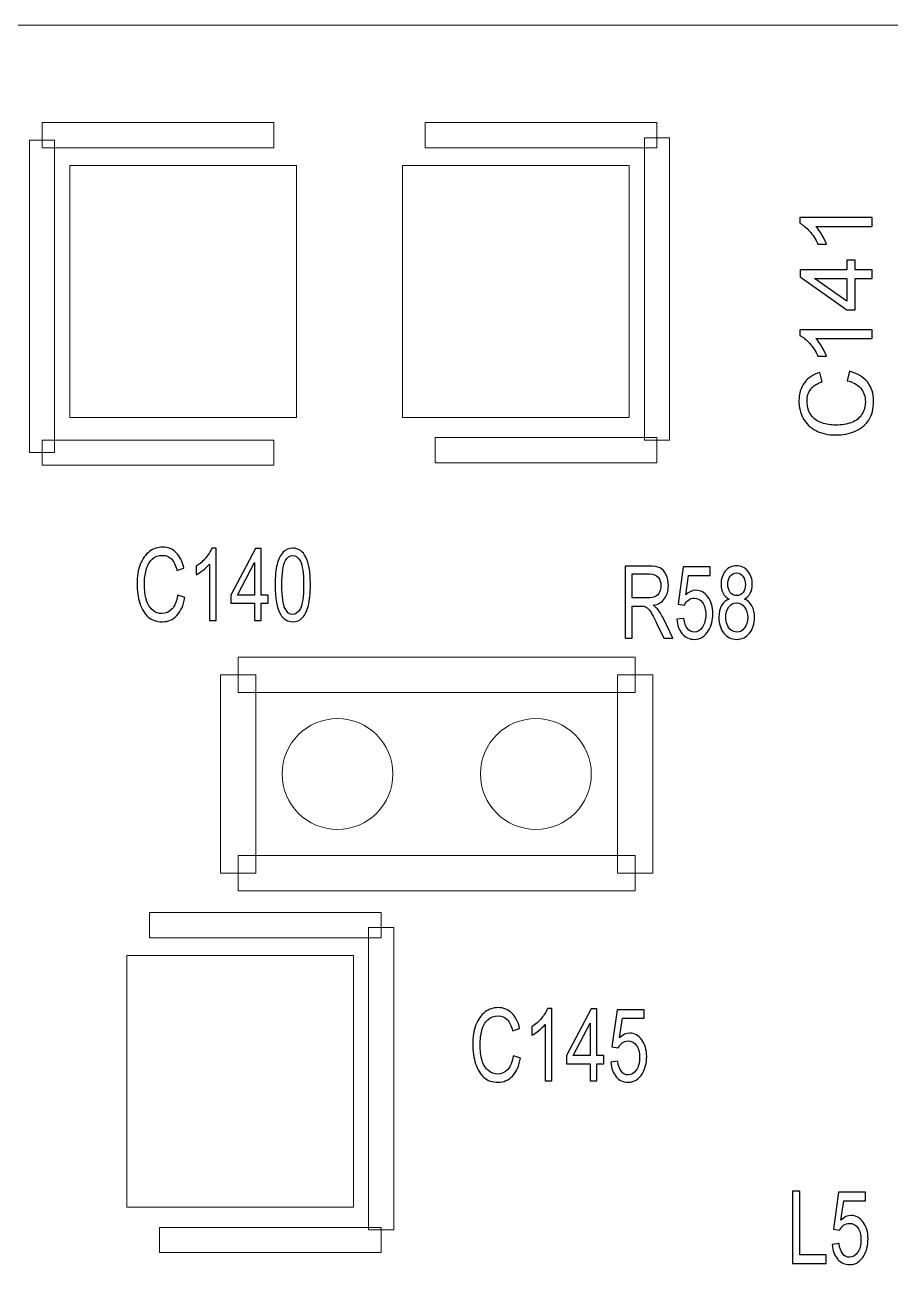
# Model space of a CAD drawing. Header units: millimetres. Extents: x -53.6 to 42.1, y -42.3 to 19.5.
# Drawn here: x -18.55 to -14.19, y -3.62 to 2.73 of the extents above; entities that cross this region are included whole.
import ezdxf

# ---------------------------------------------------------------- set-up
doc = ezdxf.new("R2010")
doc.units = ezdxf.units.MM
doc.header["$MEASUREMENT"] = 0
for name, color, linetype in [('BG_OUTLINE', 7, 'Continuous'), ('PG_SILKSCREEN_TOP', 7, 'Continuous'), ('PIN_TOP', 7, 'Continuous'), ('RD_SILKSCREEN_TOP', 7, 'Continuous')]:
    doc.layers.add(name, color=color, linetype=linetype)

msp = doc.modelspace()

# ---------------------------------------------------------------- linework, layer by layer
at = {"layer": 'BG_OUTLINE', "color": 3, "lineweight": 9}
msp.add_open_spline([(-35.58, -42.2737), (-35.58, -42.2737), (-35.58, 2.7261), (-35.58, 2.7261), (-35.58, 2.7261), (-35.58, 2.7261), (19.4199, 2.7261), (19.4199, 2.7261), (19.4199, 2.7261), (19.4199, 2.7261), (19.4199, -42.2737), (19.4199, -42.2737), (19.4199, -42.2737), (19.4199, -42.2737), (-35.58, -42.2737), (-35.58, -42.2737)], degree=3, knots=[0, 0, 0, 0, 0.25, 0.25, 0.25, 0.25, 0.5, 0.5, 0.5, 0.5, 0.75, 0.75, 0.75, 0.75, 1, 1, 1, 1], dxfattribs=at)
at = {"layer": 'PG_SILKSCREEN_TOP', "color": 6, "lineweight": 9}
for points in [[(-18.468, 2.1076), (-18.468, 2.1076), (-18.468, 2.2346), (-18.468, 2.2346), (-18.468, 2.2346), (-18.468, 2.2346), (-17.2996, 2.2346), (-17.2996, 2.2346), (-17.2996, 2.2346), (-17.2996, 2.2346), (-17.2996, 2.1076), (-17.2996, 2.1076), (-17.2996, 2.1076), (-17.2996, 2.1076), (-18.468, 2.1076), (-18.468, 2.1076)], [(-15.3692, 2.2346), (-15.3692, 2.2346), (-15.3692, 2.1076), (-15.3692, 2.1076), (-15.3692, 2.1076), (-15.3692, 2.1076), (-16.5376, 2.1076), (-16.5376, 2.1076), (-16.5376, 2.1076), (-16.5376, 2.1076), (-16.5376, 2.2346), (-16.5376, 2.2346), (-16.5376, 2.2346), (-16.5376, 2.2346), (-15.3692, 2.2346), (-15.3692, 2.2346)], [(-15.3057, 0.6344), (-15.3057, 0.6344), (-15.4327, 0.6344), (-15.4327, 0.6344), (-15.4327, 0.6344), (-15.4327, 0.6344), (-15.4327, 2.1584), (-15.4327, 2.1584), (-15.4327, 2.1584), (-15.4327, 2.1584), (-15.3057, 2.1584), (-15.3057, 2.1584), (-15.3057, 2.1584), (-15.3057, 2.1584), (-15.3057, 0.6344), (-15.3057, 0.6344)], [(-18.4045, 0.5709), (-18.4045, 0.5709), (-18.5315, 0.5709), (-18.5315, 0.5709), (-18.5315, 0.5709), (-18.5315, 0.5709), (-18.5315, 2.1457), (-18.5315, 2.1457), (-18.5315, 2.1457), (-18.5315, 2.1457), (-18.4045, 2.1457), (-18.4045, 2.1457), (-18.4045, 2.1457), (-18.4045, 2.1457), (-18.4045, 0.5709), (-18.4045, 0.5709)], [(-17.2996, 0.6344), (-17.2996, 0.6344), (-17.2996, 0.5074), (-17.2996, 0.5074), (-17.2996, 0.5074), (-17.2996, 0.5074), (-18.468, 0.5074), (-18.468, 0.5074), (-18.468, 0.5074), (-18.468, 0.5074), (-18.468, 0.6344), (-18.468, 0.6344), (-18.468, 0.6344), (-18.468, 0.6344), (-17.2996, 0.6344), (-17.2996, 0.6344)], [(-16.4868, 0.5201), (-16.4868, 0.5201), (-16.4868, 0.6471), (-16.4868, 0.6471), (-16.4868, 0.6471), (-16.4868, 0.6471), (-15.3692, 0.6471), (-15.3692, 0.6471), (-15.3692, 0.6471), (-15.3692, 0.6471), (-15.3692, 0.5201), (-15.3692, 0.5201), (-15.3692, 0.5201), (-15.3692, 0.5201), (-16.4868, 0.5201), (-16.4868, 0.5201)], [(-17.4792, -0.6386), (-17.4792, -0.6386), (-17.4792, -0.4608), (-17.4792, -0.4608), (-17.4792, -0.4608), (-17.4792, -0.4608), (-15.4792, -0.4608), (-15.4792, -0.4608), (-15.4792, -0.4608), (-15.4792, -0.4608), (-15.4792, -0.6386), (-15.4792, -0.6386), (-15.4792, -0.6386), (-15.4792, -0.6386), (-17.4792, -0.6386), (-17.4792, -0.6386)], [(-17.3903, -1.5495), (-17.3903, -1.5495), (-17.5681, -1.5495), (-17.5681, -1.5495), (-17.5681, -1.5495), (-17.5681, -1.5495), (-17.5681, -0.5497), (-17.5681, -0.5497), (-17.5681, -0.5497), (-17.5681, -0.5497), (-17.3903, -0.5497), (-17.3903, -0.5497), (-17.3903, -0.5497), (-17.3903, -0.5497), (-17.3903, -1.5495), (-17.3903, -1.5495)], [(-15.5681, -0.5497), (-15.5681, -0.5497), (-15.3903, -0.5497), (-15.3903, -0.5497), (-15.3903, -0.5497), (-15.3903, -0.5497), (-15.3903, -1.5495), (-15.3903, -1.5495), (-15.3903, -1.5495), (-15.3903, -1.5495), (-15.5681, -1.5495), (-15.5681, -1.5495), (-15.5681, -1.5495), (-15.5681, -1.5495), (-15.5681, -0.5497), (-15.5681, -0.5497)], [(-15.4792, -1.4606), (-15.4792, -1.4606), (-15.4792, -1.6384), (-15.4792, -1.6384), (-15.4792, -1.6384), (-15.4792, -1.6384), (-17.4792, -1.6384), (-17.4792, -1.6384), (-17.4792, -1.6384), (-17.4792, -1.6384), (-17.4792, -1.4606), (-17.4792, -1.4606), (-17.4792, -1.4606), (-17.4792, -1.4606), (-15.4792, -1.4606), (-15.4792, -1.4606)], [(-16.7586, -1.7481), (-16.7586, -1.7481), (-16.7586, -1.8751), (-16.7586, -1.8751), (-16.7586, -1.8751), (-16.7586, -1.8751), (-17.927, -1.8751), (-17.927, -1.8751), (-17.927, -1.8751), (-17.927, -1.8751), (-17.927, -1.7481), (-17.927, -1.7481), (-17.927, -1.7481), (-17.927, -1.7481), (-16.7586, -1.7481), (-16.7586, -1.7481)], [(-16.6951, -3.3482), (-16.6951, -3.3482), (-16.8221, -3.3482), (-16.8221, -3.3482), (-16.8221, -3.3482), (-16.8221, -3.3482), (-16.8221, -1.8243), (-16.8221, -1.8243), (-16.8221, -1.8243), (-16.8221, -1.8243), (-16.6951, -1.8243), (-16.6951, -1.8243), (-16.6951, -1.8243), (-16.6951, -1.8243), (-16.6951, -3.3482), (-16.6951, -3.3482)], [(-17.8762, -3.4625), (-17.8762, -3.4625), (-17.8762, -3.3355), (-17.8762, -3.3355), (-17.8762, -3.3355), (-17.8762, -3.3355), (-16.7586, -3.3355), (-16.7586, -3.3355), (-16.7586, -3.3355), (-16.7586, -3.3355), (-16.7586, -3.4625), (-16.7586, -3.4625), (-16.7586, -3.4625), (-16.7586, -3.4625), (-17.8762, -3.4625), (-17.8762, -3.4625)]]:
    msp.add_open_spline(points, degree=3, knots=[0, 0, 0, 0, 0.25, 0.25, 0.25, 0.25, 0.5, 0.5, 0.5, 0.5, 0.75, 0.75, 0.75, 0.75, 1, 1, 1, 1], dxfattribs=at)
at = {"layer": 'PIN_TOP', "lineweight": 9}
for points in [[(-17.1853, 2.0187), (-17.1853, 2.0187), (-17.1853, 0.7487), (-17.1853, 0.7487), (-17.1853, 0.7487), (-17.1853, 0.7487), (-18.3283, 0.7487), (-18.3283, 0.7487), (-18.3283, 0.7487), (-18.3283, 0.7487), (-18.3283, 2.0187), (-18.3283, 2.0187), (-18.3283, 2.0187), (-18.3283, 2.0187), (-17.1853, 2.0187), (-17.1853, 2.0187)], [(-15.5089, 2.0187), (-15.5089, 2.0187), (-15.5089, 0.7487), (-15.5089, 0.7487), (-15.5089, 0.7487), (-15.5089, 0.7487), (-16.6519, 0.7487), (-16.6519, 0.7487), (-16.6519, 0.7487), (-16.6519, 0.7487), (-16.6519, 2.0187), (-16.6519, 2.0187), (-16.6519, 2.0187), (-16.6519, 2.0187), (-15.5089, 2.0187), (-15.5089, 2.0187)], [(-16.6997, -1.0495), (-16.6997, -0.8952), (-16.8247, -0.7702), (-16.979, -0.7702), (-16.979, -0.7702), (-17.1334, -0.7701), (-17.2584, -0.8952), (-17.2584, -1.0495), (-17.2584, -1.0495), (-17.2585, -1.2039), (-17.1334, -1.3289), (-16.9791, -1.3289), (-16.9791, -1.3289), (-16.8247, -1.329), (-16.6997, -1.2039), (-16.6997, -1.0496)], [(-15.6999, -1.0495), (-15.6999, -0.8952), (-15.8249, -0.7702), (-15.9792, -0.7702), (-15.9792, -0.7702), (-16.1336, -0.7701), (-16.2586, -0.8952), (-16.2586, -1.0495), (-16.2586, -1.0495), (-16.2587, -1.2039), (-16.1336, -1.3289), (-15.9793, -1.3289), (-15.9793, -1.3289), (-15.8249, -1.329), (-15.6999, -1.2039), (-15.6999, -1.0496)], [(-16.8983, -1.964), (-16.8983, -1.964), (-16.8983, -3.2339), (-16.8983, -3.2339), (-16.8983, -3.2339), (-16.8983, -3.2339), (-18.0413, -3.2339), (-18.0413, -3.2339), (-18.0413, -3.2339), (-18.0413, -3.2339), (-18.0413, -1.964), (-18.0413, -1.964), (-18.0413, -1.964), (-18.0413, -1.964), (-16.8983, -1.964), (-16.8983, -1.964)]]:
    msp.add_open_spline(points, degree=3, knots=[0, 0, 0, 0, 0.25, 0.25, 0.25, 0.25, 0.5, 0.5, 0.5, 0.5, 0.75, 0.75, 0.75, 0.75, 1, 1, 1, 1], dxfattribs=at)
at = {"layer": 'RD_SILKSCREEN_TOP', "color": 8}
for points, knots in [([(-14.2839, 1.7556), (-14.2839, 1.7556), (-14.2839, 1.711), (-14.2839, 1.711), (-14.2839, 1.711), (-14.2839, 1.711), (-14.5684, 1.711), (-14.5684, 1.711), (-14.5684, 1.711), (-14.5581, 1.7003), (-14.5479, 1.6862), (-14.5376, 1.6688), (-14.5376, 1.6688), (-14.5274, 1.6512), (-14.5197, 1.6356), (-14.5146, 1.6217), (-14.5146, 1.6217), (-14.5146, 1.6217), (-14.5577, 1.6217), (-14.5577, 1.6217), (-14.5577, 1.6217), (-14.5695, 1.6467), (-14.5837, 1.6685), (-14.6004, 1.6872), (-14.6004, 1.6872), (-14.6171, 1.7058), (-14.6333, 1.7191), (-14.6491, 1.7269), (-14.6491, 1.7269), (-14.6491, 1.7269), (-14.6491, 1.7556), (-14.6491, 1.7556), (-14.6491, 1.7556), (-14.6491, 1.7556), (-14.2839, 1.7556), (-14.2839, 1.7556)], [0, 0, 0, 0, 0.111111, 0.111111, 0.111111, 0.111111, 0.222222, 0.222222, 0.222222, 0.222222, 0.333333, 0.333333, 0.333333, 0.333333, 0.444444, 0.444444, 0.444444, 0.444444, 0.555556, 0.555556, 0.555556, 0.555556, 0.666667, 0.666667, 0.666667, 0.666667, 0.777778, 0.777778, 0.777778, 0.777778, 0.888889, 0.888889, 0.888889, 0.888889, 1, 1, 1, 1]), ([(-14.2839, 1.4481), (-14.2839, 1.4481), (-14.3709, 1.4481), (-14.3709, 1.4481), (-14.3709, 1.4481), (-14.3709, 1.4481), (-14.3709, 1.2903), (-14.3709, 1.2903), (-14.3709, 1.2903), (-14.3709, 1.2903), (-14.4119, 1.2903), (-14.4119, 1.2903), (-14.4119, 1.2903), (-14.4119, 1.2903), (-14.6475, 1.4563), (-14.6475, 1.4563), (-14.6475, 1.4563), (-14.6475, 1.4563), (-14.6475, 1.4928), (-14.6475, 1.4928), (-14.6475, 1.4928), (-14.6475, 1.4928), (-14.4119, 1.4928), (-14.4119, 1.4928), (-14.4119, 1.4928), (-14.4119, 1.4928), (-14.4119, 1.5419), (-14.4119, 1.5419), (-14.4119, 1.5419), (-14.4119, 1.5419), (-14.3709, 1.5419), (-14.3709, 1.5419), (-14.3709, 1.5419), (-14.3709, 1.5419), (-14.3709, 1.4928), (-14.3709, 1.4928), (-14.3709, 1.4928), (-14.3709, 1.4928), (-14.2839, 1.4928), (-14.2839, 1.4928), (-14.2839, 1.4928), (-14.2839, 1.4928), (-14.2839, 1.4481), (-14.2839, 1.4481)], [0, 0, 0, 0, 0.090909, 0.090909, 0.090909, 0.090909, 0.181818, 0.181818, 0.181818, 0.181818, 0.272727, 0.272727, 0.272727, 0.272727, 0.363636, 0.363636, 0.363636, 0.363636, 0.454545, 0.454545, 0.454545, 0.454545, 0.545455, 0.545455, 0.545455, 0.545455, 0.636364, 0.636364, 0.636364, 0.636364, 0.727273, 0.727273, 0.727273, 0.727273, 0.818182, 0.818182, 0.818182, 0.818182, 0.909091, 0.909091, 0.909091, 0.909091, 1, 1, 1, 1]), ([(-14.4119, 1.4481), (-14.4119, 1.4481), (-14.5758, 1.4481), (-14.5758, 1.4481), (-14.5758, 1.4481), (-14.5758, 1.4481), (-14.4119, 1.3343), (-14.4119, 1.3343), (-14.4119, 1.3343), (-14.4119, 1.3343), (-14.4119, 1.4481), (-14.4119, 1.4481)], [0, 0, 0, 0, 0.333333, 0.333333, 0.333333, 0.333333, 0.666667, 0.666667, 0.666667, 0.666667, 1, 1, 1, 1]), ([(-14.2839, 1.1906), (-14.2839, 1.1906), (-14.2839, 1.146), (-14.2839, 1.146), (-14.2839, 1.146), (-14.2839, 1.146), (-14.5684, 1.146), (-14.5684, 1.146), (-14.5684, 1.146), (-14.5581, 1.1353), (-14.5479, 1.1212), (-14.5376, 1.1038), (-14.5376, 1.1038), (-14.5274, 1.0862), (-14.5197, 1.0706), (-14.5146, 1.0567), (-14.5146, 1.0567), (-14.5146, 1.0567), (-14.5577, 1.0567), (-14.5577, 1.0567), (-14.5577, 1.0567), (-14.5695, 1.0817), (-14.5837, 1.1035), (-14.6004, 1.1222), (-14.6004, 1.1222), (-14.6171, 1.1408), (-14.6333, 1.1541), (-14.6491, 1.1619), (-14.6491, 1.1619), (-14.6491, 1.1619), (-14.6491, 1.1906), (-14.6491, 1.1906), (-14.6491, 1.1906), (-14.6491, 1.1906), (-14.2839, 1.1906), (-14.2839, 1.1906)], [0, 0, 0, 0, 0.111111, 0.111111, 0.111111, 0.111111, 0.222222, 0.222222, 0.222222, 0.222222, 0.333333, 0.333333, 0.333333, 0.333333, 0.444444, 0.444444, 0.444444, 0.444444, 0.555556, 0.555556, 0.555556, 0.555556, 0.666667, 0.666667, 0.666667, 0.666667, 0.777778, 0.777778, 0.777778, 0.777778, 0.888889, 0.888889, 0.888889, 0.888889, 1, 1, 1, 1]), ([(-14.4114, 0.9331), (-14.4114, 0.9331), (-14.3992, 0.9813), (-14.3992, 0.9813), (-14.3992, 0.9813), (-14.3598, 0.9712), (-14.3296, 0.953), (-14.3088, 0.9269), (-14.3088, 0.9269), (-14.288, 0.9006), (-14.2777, 0.8686), (-14.2777, 0.8307), (-14.2777, 0.8307), (-14.2777, 0.7915), (-14.2857, 0.7596), (-14.3016, 0.7351), (-14.3016, 0.7351), (-14.3176, 0.7105), (-14.3407, 0.6918), (-14.3709, 0.679), (-14.3709, 0.679), (-14.4012, 0.6662), (-14.4338, 0.6598), (-14.4685, 0.6598), (-14.4685, 0.6598), (-14.5063, 0.6598), (-14.5393, 0.667), (-14.5675, 0.6815), (-14.5675, 0.6815), (-14.5957, 0.696), (-14.6171, 0.7165), (-14.6318, 0.7433), (-14.6318, 0.7433), (-14.6464, 0.77), (-14.6537, 0.7993), (-14.6537, 0.8314), (-14.6537, 0.8314), (-14.6537, 0.8678), (-14.6445, 0.8984), (-14.626, 0.9232), (-14.626, 0.9232), (-14.6074, 0.948), (-14.5814, 0.9653), (-14.5478, 0.975), (-14.5478, 0.975), (-14.5478, 0.975), (-14.5366, 0.9277), (-14.5366, 0.9277), (-14.5366, 0.9277), (-14.5631, 0.9192), (-14.5823, 0.907), (-14.5945, 0.891), (-14.5945, 0.891), (-14.6066, 0.875), (-14.6126, 0.8548), (-14.6126, 0.8304), (-14.6126, 0.8304), (-14.6126, 0.8025), (-14.6059, 0.7792), (-14.5925, 0.7604), (-14.5925, 0.7604), (-14.579, 0.7416), (-14.5611, 0.7284), (-14.5385, 0.7209), (-14.5385, 0.7209), (-14.516, 0.7132), (-14.4927, 0.7094), (-14.4687, 0.7094), (-14.4687, 0.7094), (-14.4377, 0.7094), (-14.4108, 0.7139), (-14.3877, 0.7229), (-14.3877, 0.7229), (-14.3647, 0.732), (-14.3474, 0.7459), (-14.336, 0.765), (-14.336, 0.765), (-14.3245, 0.784), (-14.3189, 0.8046), (-14.3189, 0.8268), (-14.3189, 0.8268), (-14.3189, 0.8537), (-14.3267, 0.8765), (-14.3422, 0.8952), (-14.3422, 0.8952), (-14.3577, 0.9139), (-14.3808, 0.9265), (-14.4114, 0.9331)], [0, 0, 0, 0, 0.045455, 0.045455, 0.045455, 0.045455, 0.090909, 0.090909, 0.090909, 0.090909, 0.136364, 0.136364, 0.136364, 0.136364, 0.181818, 0.181818, 0.181818, 0.181818, 0.227273, 0.227273, 0.227273, 0.227273, 0.272727, 0.272727, 0.272727, 0.272727, 0.318182, 0.318182, 0.318182, 0.318182, 0.363636, 0.363636, 0.363636, 0.363636, 0.409091, 0.409091, 0.409091, 0.409091, 0.454545, 0.454545, 0.454545, 0.454545, 0.5, 0.5, 0.5, 0.5, 0.545455, 0.545455, 0.545455, 0.545455, 0.590909, 0.590909, 0.590909, 0.590909, 0.636364, 0.636364, 0.636364, 0.636364, 0.681818, 0.681818, 0.681818, 0.681818, 0.727273, 0.727273, 0.727273, 0.727273, 0.772727, 0.772727, 0.772727, 0.772727, 0.818182, 0.818182, 0.818182, 0.818182, 0.863636, 0.863636, 0.863636, 0.863636, 0.909091, 0.909091, 0.909091, 0.909091, 0.954545, 0.954545, 0.954545, 0.954545, 1, 1, 1, 1]), ([(-17.7844, -0.1483), (-17.7844, -0.1483), (-17.7482, -0.1605), (-17.7482, -0.1605), (-17.7482, -0.1605), (-17.7558, -0.1999), (-17.7694, -0.2301), (-17.789, -0.2509), (-17.789, -0.2509), (-17.8087, -0.2717), (-17.8327, -0.282), (-17.8612, -0.282), (-17.8612, -0.282), (-17.8906, -0.282), (-17.9145, -0.274), (-17.9328, -0.2581), (-17.9328, -0.2581), (-17.9513, -0.2421), (-17.9653, -0.219), (-17.9749, -0.1888), (-17.9749, -0.1888), (-17.9845, -0.1585), (-17.9893, -0.1259), (-17.9893, -0.0912), (-17.9893, -0.0912), (-17.9893, -0.0534), (-17.9839, -0.0204), (-17.973, 0.0078), (-17.973, 0.0078), (-17.9622, 0.036), (-17.9468, 0.0574), (-17.9267, 0.0721), (-17.9267, 0.0721), (-17.9067, 0.0867), (-17.8847, 0.094), (-17.8606, 0.094), (-17.8606, 0.094), (-17.8333, 0.094), (-17.8104, 0.0848), (-17.7918, 0.0663), (-17.7918, 0.0663), (-17.7732, 0.0477), (-17.7602, 0.0217), (-17.7529, -0.0119), (-17.7529, -0.0119), (-17.7529, -0.0119), (-17.7884, -0.0231), (-17.7884, -0.0231), (-17.7884, -0.0231), (-17.7948, 0.0034), (-17.8039, 0.0226), (-17.8159, 0.0348), (-17.8159, 0.0348), (-17.8279, 0.0469), (-17.8431, 0.0529), (-17.8614, 0.0529), (-17.8614, 0.0529), (-17.8823, 0.0529), (-17.8998, 0.0462), (-17.9139, 0.0328), (-17.9139, 0.0328), (-17.928, 0.0193), (-17.9379, 0.0014), (-17.9435, -0.0212), (-17.9435, -0.0212), (-17.9493, -0.0437), (-17.9521, -0.067), (-17.9521, -0.091), (-17.9521, -0.091), (-17.9521, -0.122), (-17.9488, -0.1489), (-17.942, -0.172), (-17.942, -0.172), (-17.9352, -0.195), (-17.9248, -0.2123), (-17.9104, -0.2237), (-17.9104, -0.2237), (-17.8962, -0.2352), (-17.8807, -0.2408), (-17.8641, -0.2408), (-17.8641, -0.2408), (-17.8439, -0.2408), (-17.8268, -0.233), (-17.8128, -0.2175), (-17.8128, -0.2175), (-17.7988, -0.202), (-17.7893, -0.1789), (-17.7844, -0.1483)], [0, 0, 0, 0, 0.045455, 0.045455, 0.045455, 0.045455, 0.090909, 0.090909, 0.090909, 0.090909, 0.136364, 0.136364, 0.136364, 0.136364, 0.181818, 0.181818, 0.181818, 0.181818, 0.227273, 0.227273, 0.227273, 0.227273, 0.272727, 0.272727, 0.272727, 0.272727, 0.318182, 0.318182, 0.318182, 0.318182, 0.363636, 0.363636, 0.363636, 0.363636, 0.409091, 0.409091, 0.409091, 0.409091, 0.454545, 0.454545, 0.454545, 0.454545, 0.5, 0.5, 0.5, 0.5, 0.545455, 0.545455, 0.545455, 0.545455, 0.590909, 0.590909, 0.590909, 0.590909, 0.636364, 0.636364, 0.636364, 0.636364, 0.681818, 0.681818, 0.681818, 0.681818, 0.727273, 0.727273, 0.727273, 0.727273, 0.772727, 0.772727, 0.772727, 0.772727, 0.818182, 0.818182, 0.818182, 0.818182, 0.863636, 0.863636, 0.863636, 0.863636, 0.909091, 0.909091, 0.909091, 0.909091, 0.954545, 0.954545, 0.954545, 0.954545, 1, 1, 1, 1]), ([(-17.5912, -0.2758), (-17.5912, -0.2758), (-17.6246, -0.2758), (-17.6246, -0.2758), (-17.6246, -0.2758), (-17.6246, -0.2758), (-17.6246, 0.0087), (-17.6246, 0.0087), (-17.6246, 0.0087), (-17.6327, -0.0016), (-17.6432, -0.0118), (-17.6563, -0.0221), (-17.6563, -0.0221), (-17.6695, -0.0323), (-17.6812, -0.04), (-17.6916, -0.0451), (-17.6916, -0.0451), (-17.6916, -0.0451), (-17.6916, -0.002), (-17.6916, -0.002), (-17.6916, -0.002), (-17.6729, 0.0098), (-17.6565, 0.024), (-17.6425, 0.0407), (-17.6425, 0.0407), (-17.6286, 0.0574), (-17.6186, 0.0736), (-17.6127, 0.0894), (-17.6127, 0.0894), (-17.6127, 0.0894), (-17.5912, 0.0894), (-17.5912, 0.0894), (-17.5912, 0.0894), (-17.5912, 0.0894), (-17.5912, -0.2758), (-17.5912, -0.2758)], [0, 0, 0, 0, 0.111111, 0.111111, 0.111111, 0.111111, 0.222222, 0.222222, 0.222222, 0.222222, 0.333333, 0.333333, 0.333333, 0.333333, 0.444444, 0.444444, 0.444444, 0.444444, 0.555556, 0.555556, 0.555556, 0.555556, 0.666667, 0.666667, 0.666667, 0.666667, 0.777778, 0.777778, 0.777778, 0.777778, 0.888889, 0.888889, 0.888889, 0.888889, 1, 1, 1, 1]), ([(-17.3982, -0.2758), (-17.3982, -0.2758), (-17.3982, -0.1888), (-17.3982, -0.1888), (-17.3982, -0.1888), (-17.3982, -0.1888), (-17.5165, -0.1888), (-17.5165, -0.1888), (-17.5165, -0.1888), (-17.5165, -0.1888), (-17.5165, -0.1478), (-17.5165, -0.1478), (-17.5165, -0.1478), (-17.5165, -0.1478), (-17.392, 0.0878), (-17.392, 0.0878), (-17.392, 0.0878), (-17.392, 0.0878), (-17.3646, 0.0878), (-17.3646, 0.0878), (-17.3646, 0.0878), (-17.3646, 0.0878), (-17.3646, -0.1478), (-17.3646, -0.1478), (-17.3646, -0.1478), (-17.3646, -0.1478), (-17.3278, -0.1478), (-17.3278, -0.1478), (-17.3278, -0.1478), (-17.3278, -0.1478), (-17.3278, -0.1888), (-17.3278, -0.1888), (-17.3278, -0.1888), (-17.3278, -0.1888), (-17.3646, -0.1888), (-17.3646, -0.1888), (-17.3646, -0.1888), (-17.3646, -0.1888), (-17.3646, -0.2758), (-17.3646, -0.2758), (-17.3646, -0.2758), (-17.3646, -0.2758), (-17.3982, -0.2758), (-17.3982, -0.2758)], [0, 0, 0, 0, 0.090909, 0.090909, 0.090909, 0.090909, 0.181818, 0.181818, 0.181818, 0.181818, 0.272727, 0.272727, 0.272727, 0.272727, 0.363636, 0.363636, 0.363636, 0.363636, 0.454545, 0.454545, 0.454545, 0.454545, 0.545455, 0.545455, 0.545455, 0.545455, 0.636364, 0.636364, 0.636364, 0.636364, 0.727273, 0.727273, 0.727273, 0.727273, 0.818182, 0.818182, 0.818182, 0.818182, 0.909091, 0.909091, 0.909091, 0.909091, 1, 1, 1, 1]), ([(-17.2936, -0.0965), (-17.2936, -0.0535), (-17.2903, -0.0188), (-17.2836, 0.0073), (-17.2836, 0.0073), (-17.277, 0.0336), (-17.2671, 0.0538), (-17.254, 0.068), (-17.254, 0.068), (-17.2409, 0.0823), (-17.2245, 0.0894), (-17.2047, 0.0894), (-17.2047, 0.0894), (-17.19, 0.0894), (-17.1772, 0.0854), (-17.1662, 0.0775), (-17.1662, 0.0775), (-17.1551, 0.0697), (-17.146, 0.0584), (-17.1388, 0.0436), (-17.1388, 0.0436), (-17.1316, 0.0287), (-17.126, 0.0107), (-17.1219, -0.0105), (-17.1219, -0.0105), (-17.1178, -0.0318), (-17.1158, -0.0604), (-17.1158, -0.0965), (-17.1158, -0.0965), (-17.1158, -0.1391), (-17.119, -0.1735), (-17.1256, -0.1998), (-17.1256, -0.1998), (-17.1322, -0.226), (-17.142, -0.2463), (-17.1551, -0.2606), (-17.1551, -0.2606), (-17.1682, -0.2749), (-17.1847, -0.282), (-17.2047, -0.282), (-17.2047, -0.282), (-17.231, -0.282), (-17.2516, -0.2695), (-17.2666, -0.2443), (-17.2666, -0.2443), (-17.2846, -0.2141), (-17.2936, -0.1647), (-17.2936, -0.0965)], [0, 0, 0, 0, 0.083333, 0.083333, 0.083333, 0.083333, 0.166667, 0.166667, 0.166667, 0.166667, 0.25, 0.25, 0.25, 0.25, 0.333333, 0.333333, 0.333333, 0.333333, 0.416667, 0.416667, 0.416667, 0.416667, 0.5, 0.5, 0.5, 0.5, 0.583333, 0.583333, 0.583333, 0.583333, 0.666667, 0.666667, 0.666667, 0.666667, 0.75, 0.75, 0.75, 0.75, 0.833333, 0.833333, 0.833333, 0.833333, 0.916667, 0.916667, 0.916667, 0.916667, 1, 1, 1, 1]), ([(-17.3982, -0.1478), (-17.3982, -0.1478), (-17.3982, 0.0161), (-17.3982, 0.0161), (-17.3982, 0.0161), (-17.3982, 0.0161), (-17.4835, -0.1478), (-17.4835, -0.1478), (-17.4835, -0.1478), (-17.4835, -0.1478), (-17.3982, -0.1478), (-17.3982, -0.1478)], [0, 0, 0, 0, 0.333333, 0.333333, 0.333333, 0.333333, 0.666667, 0.666667, 0.666667, 0.666667, 1, 1, 1, 1]), ([(-17.2592, -0.0965), (-17.2592, -0.1562), (-17.2539, -0.1959), (-17.2434, -0.2157), (-17.2434, -0.2157), (-17.233, -0.2354), (-17.2201, -0.2453), (-17.2047, -0.2453), (-17.2047, -0.2453), (-17.1892, -0.2453), (-17.1764, -0.2353), (-17.1659, -0.2155), (-17.1659, -0.2155), (-17.1554, -0.1957), (-17.1502, -0.156), (-17.1502, -0.0965), (-17.1502, -0.0965), (-17.1502, -0.0366), (-17.1554, 0.0032), (-17.1659, 0.0228), (-17.1659, 0.0228), (-17.1764, 0.0425), (-17.1894, 0.0524), (-17.205, 0.0524), (-17.205, 0.0524), (-17.2204, 0.0524), (-17.2327, 0.0436), (-17.2419, 0.0263), (-17.2419, 0.0263), (-17.2534, 0.0042), (-17.2592, -0.0368), (-17.2592, -0.0965)], [0, 0, 0, 0, 0.125, 0.125, 0.125, 0.125, 0.25, 0.25, 0.25, 0.25, 0.375, 0.375, 0.375, 0.375, 0.5, 0.5, 0.5, 0.5, 0.625, 0.625, 0.625, 0.625, 0.75, 0.75, 0.75, 0.75, 0.875, 0.875, 0.875, 0.875, 1, 1, 1, 1]), ([(-15.0054, -0.1673), (-15.0192, -0.1605), (-15.0295, -0.1509), (-15.0362, -0.1383), (-15.0362, -0.1383), (-15.0429, -0.1257), (-15.0463, -0.1107), (-15.0463, -0.0931), (-15.0463, -0.0931), (-15.0463, -0.0666), (-15.0392, -0.0445), (-15.0248, -0.0264), (-15.0248, -0.0264), (-15.0106, -0.0084), (-14.9917, 0.0007), (-14.968, 0.0007), (-14.968, 0.0007), (-14.9442, 0.0007), (-14.925, -0.0086), (-14.9105, -0.027), (-14.9105, -0.027), (-14.896, -0.0455), (-14.8887, -0.0679), (-14.8887, -0.0944), (-14.8887, -0.0944), (-14.8887, -0.1113), (-14.892, -0.1259), (-14.8986, -0.1384), (-14.8986, -0.1384), (-14.9053, -0.1509), (-14.9154, -0.1605), (-14.9288, -0.1673), (-14.9288, -0.1673), (-14.9122, -0.1746), (-14.8994, -0.1863), (-14.8907, -0.2025), (-14.8907, -0.2025), (-14.882, -0.2187), (-14.8776, -0.2381), (-14.8776, -0.2605), (-14.8776, -0.2605), (-14.8776, -0.2917), (-14.8858, -0.3178), (-14.9023, -0.3389), (-14.9023, -0.3389), (-14.9188, -0.3601), (-14.9405, -0.3707), (-14.9674, -0.3707), (-14.9674, -0.3707), (-14.9943, -0.3707), (-15.016, -0.3601), (-15.0325, -0.3388), (-15.0325, -0.3388), (-15.049, -0.3176), (-15.0572, -0.2911), (-15.0572, -0.2593), (-15.0572, -0.2593), (-15.0572, -0.2357), (-15.0528, -0.2159), (-15.0438, -0.1999), (-15.0438, -0.1999), (-15.0348, -0.184), (-15.022, -0.1731), (-15.0054, -0.1673)], [0, 0, 0, 0, 0.0625, 0.0625, 0.0625, 0.0625, 0.125, 0.125, 0.125, 0.125, 0.1875, 0.1875, 0.1875, 0.1875, 0.25, 0.25, 0.25, 0.25, 0.3125, 0.3125, 0.3125, 0.3125, 0.375, 0.375, 0.375, 0.375, 0.4375, 0.4375, 0.4375, 0.4375, 0.5, 0.5, 0.5, 0.5, 0.5625, 0.5625, 0.5625, 0.5625, 0.625, 0.625, 0.625, 0.625, 0.6875, 0.6875, 0.6875, 0.6875, 0.75, 0.75, 0.75, 0.75, 0.8125, 0.8125, 0.8125, 0.8125, 0.875, 0.875, 0.875, 0.875, 0.9375, 0.9375, 0.9375, 0.9375, 1, 1, 1, 1]), ([(-15.5297, -0.3645), (-15.5297, -0.3645), (-15.5297, -0.0009), (-15.5297, -0.0009), (-15.5297, -0.0009), (-15.5297, -0.0009), (-15.4088, -0.0009), (-15.4088, -0.0009), (-15.4088, -0.0009), (-15.3845, -0.0009), (-15.366, -0.0042), (-15.3534, -0.0107), (-15.3534, -0.0107), (-15.3408, -0.0172), (-15.3306, -0.0287), (-15.323, -0.0452), (-15.323, -0.0452), (-15.3155, -0.0618), (-15.3118, -0.0801), (-15.3118, -0.1001), (-15.3118, -0.1001), (-15.3118, -0.1259), (-15.318, -0.1476), (-15.3305, -0.1653), (-15.3305, -0.1653), (-15.343, -0.183), (-15.3624, -0.1942), (-15.3886, -0.1991), (-15.3886, -0.1991), (-15.379, -0.2052), (-15.3718, -0.2112), (-15.3668, -0.2172), (-15.3668, -0.2172), (-15.3562, -0.23), (-15.3462, -0.2462), (-15.3368, -0.2655), (-15.3368, -0.2655), (-15.3368, -0.2655), (-15.2894, -0.3645), (-15.2894, -0.3645), (-15.2894, -0.3645), (-15.2894, -0.3645), (-15.3348, -0.3645), (-15.3348, -0.3645), (-15.3348, -0.3645), (-15.3348, -0.3645), (-15.3708, -0.2888), (-15.3708, -0.2888), (-15.3708, -0.2888), (-15.3814, -0.267), (-15.3901, -0.2503), (-15.397, -0.2388), (-15.397, -0.2388), (-15.4038, -0.2272), (-15.4098, -0.219), (-15.4152, -0.2145), (-15.4152, -0.2145), (-15.4206, -0.2098), (-15.4261, -0.2066), (-15.4317, -0.2047), (-15.4317, -0.2047), (-15.4358, -0.2036), (-15.4425, -0.203), (-15.4518, -0.203), (-15.4518, -0.203), (-15.4518, -0.203), (-15.4936, -0.203), (-15.4936, -0.203), (-15.4936, -0.203), (-15.4936, -0.203), (-15.4936, -0.3645), (-15.4936, -0.3645), (-15.4936, -0.3645), (-15.4936, -0.3645), (-15.5297, -0.3645), (-15.5297, -0.3645)], [0, 0, 0, 0, 0.052632, 0.052632, 0.052632, 0.052632, 0.105263, 0.105263, 0.105263, 0.105263, 0.157895, 0.157895, 0.157895, 0.157895, 0.210526, 0.210526, 0.210526, 0.210526, 0.263158, 0.263158, 0.263158, 0.263158, 0.315789, 0.315789, 0.315789, 0.315789, 0.368421, 0.368421, 0.368421, 0.368421, 0.421053, 0.421053, 0.421053, 0.421053, 0.473684, 0.473684, 0.473684, 0.473684, 0.526316, 0.526316, 0.526316, 0.526316, 0.578947, 0.578947, 0.578947, 0.578947, 0.631579, 0.631579, 0.631579, 0.631579, 0.684211, 0.684211, 0.684211, 0.684211, 0.736842, 0.736842, 0.736842, 0.736842, 0.789474, 0.789474, 0.789474, 0.789474, 0.842105, 0.842105, 0.842105, 0.842105, 0.894737, 0.894737, 0.894737, 0.894737, 0.947368, 0.947368, 0.947368, 0.947368, 1, 1, 1, 1]), ([(-15.4936, -0.1614), (-15.4936, -0.1614), (-15.4161, -0.1614), (-15.4161, -0.1614), (-15.4161, -0.1614), (-15.3996, -0.1614), (-15.3867, -0.1591), (-15.3774, -0.1545), (-15.3774, -0.1545), (-15.3681, -0.15), (-15.361, -0.1427), (-15.3562, -0.1327), (-15.3562, -0.1327), (-15.3514, -0.1227), (-15.349, -0.1119), (-15.349, -0.1001), (-15.349, -0.1001), (-15.349, -0.0829), (-15.3536, -0.0688), (-15.363, -0.0577), (-15.363, -0.0577), (-15.3723, -0.0466), (-15.3871, -0.0411), (-15.4074, -0.0411), (-15.4074, -0.0411), (-15.4074, -0.0411), (-15.4936, -0.0411), (-15.4936, -0.0411), (-15.4936, -0.0411), (-15.4936, -0.0411), (-15.4936, -0.1614), (-15.4936, -0.1614)], [0, 0, 0, 0, 0.125, 0.125, 0.125, 0.125, 0.25, 0.25, 0.25, 0.25, 0.375, 0.375, 0.375, 0.375, 0.5, 0.5, 0.5, 0.5, 0.625, 0.625, 0.625, 0.625, 0.75, 0.75, 0.75, 0.75, 0.875, 0.875, 0.875, 0.875, 1, 1, 1, 1]), ([(-15.2687, -0.2693), (-15.2687, -0.2693), (-15.2335, -0.2653), (-15.2335, -0.2653), (-15.2335, -0.2653), (-15.2309, -0.2881), (-15.2249, -0.3052), (-15.2154, -0.3167), (-15.2154, -0.3167), (-15.2059, -0.3283), (-15.1944, -0.334), (-15.1811, -0.334), (-15.1811, -0.334), (-15.165, -0.334), (-15.1513, -0.3259), (-15.1402, -0.3097), (-15.1402, -0.3097), (-15.129, -0.2935), (-15.1234, -0.272), (-15.1234, -0.2452), (-15.1234, -0.2452), (-15.1234, -0.2197), (-15.1287, -0.1997), (-15.1394, -0.1849), (-15.1394, -0.1849), (-15.1502, -0.1702), (-15.1642, -0.1628), (-15.1816, -0.1628), (-15.1816, -0.1628), (-15.1924, -0.1628), (-15.2022, -0.1661), (-15.2108, -0.1726), (-15.2108, -0.1726), (-15.2196, -0.1792), (-15.2263, -0.1876), (-15.2312, -0.198), (-15.2312, -0.198), (-15.2312, -0.198), (-15.2628, -0.1926), (-15.2628, -0.1926), (-15.2628, -0.1926), (-15.2628, -0.1926), (-15.2363, -0.0059), (-15.2363, -0.0059), (-15.2363, -0.0059), (-15.2363, -0.0059), (-15.1007, -0.0059), (-15.1007, -0.0059), (-15.1007, -0.0059), (-15.1007, -0.0059), (-15.1007, -0.0485), (-15.1007, -0.0485), (-15.1007, -0.0485), (-15.1007, -0.0485), (-15.2095, -0.0485), (-15.2095, -0.0485), (-15.2095, -0.0485), (-15.2095, -0.0485), (-15.2243, -0.1462), (-15.2243, -0.1462), (-15.2243, -0.1462), (-15.2078, -0.131), (-15.1907, -0.1234), (-15.1727, -0.1234), (-15.1727, -0.1234), (-15.1489, -0.1234), (-15.1288, -0.1344), (-15.1124, -0.1564), (-15.1124, -0.1564), (-15.096, -0.1784), (-15.0878, -0.2067), (-15.0878, -0.2412), (-15.0878, -0.2412), (-15.0878, -0.2742), (-15.095, -0.3026), (-15.1094, -0.3266), (-15.1094, -0.3266), (-15.1269, -0.3559), (-15.1508, -0.3707), (-15.1811, -0.3707), (-15.1811, -0.3707), (-15.2059, -0.3707), (-15.2262, -0.3615), (-15.2418, -0.3429), (-15.2418, -0.3429), (-15.2575, -0.3244), (-15.2665, -0.2998), (-15.2687, -0.2693)], [0, 0, 0, 0, 0.045455, 0.045455, 0.045455, 0.045455, 0.090909, 0.090909, 0.090909, 0.090909, 0.136364, 0.136364, 0.136364, 0.136364, 0.181818, 0.181818, 0.181818, 0.181818, 0.227273, 0.227273, 0.227273, 0.227273, 0.272727, 0.272727, 0.272727, 0.272727, 0.318182, 0.318182, 0.318182, 0.318182, 0.363636, 0.363636, 0.363636, 0.363636, 0.409091, 0.409091, 0.409091, 0.409091, 0.454545, 0.454545, 0.454545, 0.454545, 0.5, 0.5, 0.5, 0.5, 0.545455, 0.545455, 0.545455, 0.545455, 0.590909, 0.590909, 0.590909, 0.590909, 0.636364, 0.636364, 0.636364, 0.636364, 0.681818, 0.681818, 0.681818, 0.681818, 0.727273, 0.727273, 0.727273, 0.727273, 0.772727, 0.772727, 0.772727, 0.772727, 0.818182, 0.818182, 0.818182, 0.818182, 0.863636, 0.863636, 0.863636, 0.863636, 0.909091, 0.909091, 0.909091, 0.909091, 0.954545, 0.954545, 0.954545, 0.954545, 1, 1, 1, 1]), ([(-15.012, -0.0916), (-15.012, -0.1088), (-15.0079, -0.1229), (-14.9996, -0.1338), (-14.9996, -0.1338), (-14.9913, -0.1447), (-14.9805, -0.1502), (-14.9672, -0.1502), (-14.9672, -0.1502), (-14.9544, -0.1502), (-14.9437, -0.1448), (-14.9354, -0.134), (-14.9354, -0.134), (-14.9272, -0.1231), (-14.9232, -0.1098), (-14.9232, -0.0942), (-14.9232, -0.0942), (-14.9232, -0.0777), (-14.9274, -0.064), (-14.9358, -0.0528), (-14.9358, -0.0528), (-14.9444, -0.0417), (-14.9549, -0.0361), (-14.9676, -0.0361), (-14.9676, -0.0361), (-14.9804, -0.0361), (-14.991, -0.0416), (-14.9994, -0.0524), (-14.9994, -0.0524), (-15.0079, -0.0633), (-15.012, -0.0765), (-15.012, -0.0916)], [0, 0, 0, 0, 0.125, 0.125, 0.125, 0.125, 0.25, 0.25, 0.25, 0.25, 0.375, 0.375, 0.375, 0.375, 0.5, 0.5, 0.5, 0.5, 0.625, 0.625, 0.625, 0.625, 0.75, 0.75, 0.75, 0.75, 0.875, 0.875, 0.875, 0.875, 1, 1, 1, 1]), ([(-15.0228, -0.2596), (-15.0228, -0.2723), (-15.0206, -0.2847), (-15.0161, -0.2965), (-15.0161, -0.2965), (-15.0116, -0.3085), (-15.0048, -0.3177), (-14.9959, -0.3242), (-14.9959, -0.3242), (-14.9869, -0.3307), (-14.9773, -0.334), (-14.967, -0.334), (-14.967, -0.334), (-14.951, -0.334), (-14.9378, -0.3272), (-14.9274, -0.3134), (-14.9274, -0.3134), (-14.917, -0.2996), (-14.9118, -0.2822), (-14.9118, -0.261), (-14.9118, -0.261), (-14.9118, -0.2395), (-14.9172, -0.2218), (-14.9279, -0.2077), (-14.9279, -0.2077), (-14.9386, -0.1936), (-14.952, -0.1866), (-14.9682, -0.1866), (-14.9682, -0.1866), (-14.9839, -0.1866), (-14.997, -0.1936), (-15.0073, -0.2074), (-15.0073, -0.2074), (-15.0176, -0.2214), (-15.0228, -0.2388), (-15.0228, -0.2596)], [0, 0, 0, 0, 0.111111, 0.111111, 0.111111, 0.111111, 0.222222, 0.222222, 0.222222, 0.222222, 0.333333, 0.333333, 0.333333, 0.333333, 0.444444, 0.444444, 0.444444, 0.444444, 0.555556, 0.555556, 0.555556, 0.555556, 0.666667, 0.666667, 0.666667, 0.666667, 0.777778, 0.777778, 0.777778, 0.777778, 0.888889, 0.888889, 0.888889, 0.888889, 1, 1, 1, 1]), ([(-16.0926, -2.4699), (-16.0926, -2.4699), (-16.0565, -2.4821), (-16.0565, -2.4821), (-16.0565, -2.4821), (-16.0641, -2.5215), (-16.0777, -2.5517), (-16.0973, -2.5725), (-16.0973, -2.5725), (-16.117, -2.5933), (-16.141, -2.6036), (-16.1694, -2.6036), (-16.1694, -2.6036), (-16.1988, -2.6036), (-16.2228, -2.5956), (-16.2412, -2.5797), (-16.2412, -2.5797), (-16.2596, -2.5637), (-16.2736, -2.5406), (-16.2832, -2.5104), (-16.2832, -2.5104), (-16.2928, -2.4801), (-16.2976, -2.4475), (-16.2976, -2.4128), (-16.2976, -2.4128), (-16.2976, -2.375), (-16.2922, -2.342), (-16.2814, -2.3138), (-16.2814, -2.3138), (-16.2705, -2.2856), (-16.2551, -2.2642), (-16.235, -2.2495), (-16.235, -2.2495), (-16.215, -2.2349), (-16.193, -2.2276), (-16.1689, -2.2276), (-16.1689, -2.2276), (-16.1416, -2.2276), (-16.1187, -2.2368), (-16.1001, -2.2553), (-16.1001, -2.2553), (-16.0815, -2.2739), (-16.0685, -2.2999), (-16.0612, -2.3335), (-16.0612, -2.3335), (-16.0612, -2.3335), (-16.0967, -2.3447), (-16.0967, -2.3447), (-16.0967, -2.3447), (-16.1031, -2.3182), (-16.1122, -2.299), (-16.1242, -2.2868), (-16.1242, -2.2868), (-16.1362, -2.2747), (-16.1514, -2.2687), (-16.1697, -2.2687), (-16.1697, -2.2687), (-16.1906, -2.2687), (-16.2081, -2.2754), (-16.2222, -2.2888), (-16.2222, -2.2888), (-16.2363, -2.3023), (-16.2462, -2.3202), (-16.2518, -2.3428), (-16.2518, -2.3428), (-16.2576, -2.3653), (-16.2604, -2.3886), (-16.2604, -2.4126), (-16.2604, -2.4126), (-16.2604, -2.4436), (-16.257, -2.4705), (-16.2503, -2.4936), (-16.2503, -2.4936), (-16.2435, -2.5166), (-16.233, -2.5339), (-16.2187, -2.5453), (-16.2187, -2.5453), (-16.2045, -2.5568), (-16.189, -2.5624), (-16.1724, -2.5624), (-16.1724, -2.5624), (-16.1522, -2.5624), (-16.1351, -2.5546), (-16.1211, -2.5391), (-16.1211, -2.5391), (-16.107, -2.5236), (-16.0976, -2.5005), (-16.0926, -2.4699)], [0, 0, 0, 0, 0.045455, 0.045455, 0.045455, 0.045455, 0.090909, 0.090909, 0.090909, 0.090909, 0.136364, 0.136364, 0.136364, 0.136364, 0.181818, 0.181818, 0.181818, 0.181818, 0.227273, 0.227273, 0.227273, 0.227273, 0.272727, 0.272727, 0.272727, 0.272727, 0.318182, 0.318182, 0.318182, 0.318182, 0.363636, 0.363636, 0.363636, 0.363636, 0.409091, 0.409091, 0.409091, 0.409091, 0.454545, 0.454545, 0.454545, 0.454545, 0.5, 0.5, 0.5, 0.5, 0.545455, 0.545455, 0.545455, 0.545455, 0.590909, 0.590909, 0.590909, 0.590909, 0.636364, 0.636364, 0.636364, 0.636364, 0.681818, 0.681818, 0.681818, 0.681818, 0.727273, 0.727273, 0.727273, 0.727273, 0.772727, 0.772727, 0.772727, 0.772727, 0.818182, 0.818182, 0.818182, 0.818182, 0.863636, 0.863636, 0.863636, 0.863636, 0.909091, 0.909091, 0.909091, 0.909091, 0.954545, 0.954545, 0.954545, 0.954545, 1, 1, 1, 1]), ([(-15.8995, -2.5974), (-15.8995, -2.5974), (-15.933, -2.5974), (-15.933, -2.5974), (-15.933, -2.5974), (-15.933, -2.5974), (-15.933, -2.3129), (-15.933, -2.3129), (-15.933, -2.3129), (-15.941, -2.3232), (-15.9516, -2.3334), (-15.9646, -2.3437), (-15.9646, -2.3437), (-15.9778, -2.3539), (-15.9895, -2.3616), (-15.9999, -2.3667), (-15.9999, -2.3667), (-15.9999, -2.3667), (-15.9999, -2.3236), (-15.9999, -2.3236), (-15.9999, -2.3236), (-15.9812, -2.3118), (-15.9648, -2.2976), (-15.9508, -2.2809), (-15.9508, -2.2809), (-15.9368, -2.2642), (-15.9269, -2.248), (-15.921, -2.2322), (-15.921, -2.2322), (-15.921, -2.2322), (-15.8995, -2.2322), (-15.8995, -2.2322), (-15.8995, -2.2322), (-15.8995, -2.2322), (-15.8995, -2.5974), (-15.8995, -2.5974)], [0, 0, 0, 0, 0.111111, 0.111111, 0.111111, 0.111111, 0.222222, 0.222222, 0.222222, 0.222222, 0.333333, 0.333333, 0.333333, 0.333333, 0.444444, 0.444444, 0.444444, 0.444444, 0.555556, 0.555556, 0.555556, 0.555556, 0.666667, 0.666667, 0.666667, 0.666667, 0.777778, 0.777778, 0.777778, 0.777778, 0.888889, 0.888889, 0.888889, 0.888889, 1, 1, 1, 1]), ([(-15.7064, -2.5974), (-15.7064, -2.5974), (-15.7064, -2.5104), (-15.7064, -2.5104), (-15.7064, -2.5104), (-15.7064, -2.5104), (-15.8248, -2.5104), (-15.8248, -2.5104), (-15.8248, -2.5104), (-15.8248, -2.5104), (-15.8248, -2.4694), (-15.8248, -2.4694), (-15.8248, -2.4694), (-15.8248, -2.4694), (-15.7003, -2.2338), (-15.7003, -2.2338), (-15.7003, -2.2338), (-15.7003, -2.2338), (-15.6729, -2.2338), (-15.6729, -2.2338), (-15.6729, -2.2338), (-15.6729, -2.2338), (-15.6729, -2.4694), (-15.6729, -2.4694), (-15.6729, -2.4694), (-15.6729, -2.4694), (-15.6361, -2.4694), (-15.6361, -2.4694), (-15.6361, -2.4694), (-15.6361, -2.4694), (-15.6361, -2.5104), (-15.6361, -2.5104), (-15.6361, -2.5104), (-15.6361, -2.5104), (-15.6729, -2.5104), (-15.6729, -2.5104), (-15.6729, -2.5104), (-15.6729, -2.5104), (-15.6729, -2.5974), (-15.6729, -2.5974), (-15.6729, -2.5974), (-15.6729, -2.5974), (-15.7064, -2.5974), (-15.7064, -2.5974)], [0, 0, 0, 0, 0.090909, 0.090909, 0.090909, 0.090909, 0.181818, 0.181818, 0.181818, 0.181818, 0.272727, 0.272727, 0.272727, 0.272727, 0.363636, 0.363636, 0.363636, 0.363636, 0.454545, 0.454545, 0.454545, 0.454545, 0.545455, 0.545455, 0.545455, 0.545455, 0.636364, 0.636364, 0.636364, 0.636364, 0.727273, 0.727273, 0.727273, 0.727273, 0.818182, 0.818182, 0.818182, 0.818182, 0.909091, 0.909091, 0.909091, 0.909091, 1, 1, 1, 1]), ([(-15.6019, -2.5022), (-15.6019, -2.5022), (-15.5667, -2.4982), (-15.5667, -2.4982), (-15.5667, -2.4982), (-15.5641, -2.521), (-15.5581, -2.5381), (-15.5486, -2.5496), (-15.5486, -2.5496), (-15.5391, -2.5612), (-15.5276, -2.5669), (-15.5143, -2.5669), (-15.5143, -2.5669), (-15.4982, -2.5669), (-15.4845, -2.5588), (-15.4734, -2.5426), (-15.4734, -2.5426), (-15.4622, -2.5264), (-15.4566, -2.5049), (-15.4566, -2.4781), (-15.4566, -2.4781), (-15.4566, -2.4526), (-15.4619, -2.4326), (-15.4726, -2.4178), (-15.4726, -2.4178), (-15.4834, -2.4031), (-15.4974, -2.3957), (-15.5148, -2.3957), (-15.5148, -2.3957), (-15.5256, -2.3957), (-15.5354, -2.399), (-15.544, -2.4055), (-15.544, -2.4055), (-15.5528, -2.4121), (-15.5595, -2.4205), (-15.5644, -2.4309), (-15.5644, -2.4309), (-15.5644, -2.4309), (-15.596, -2.4255), (-15.596, -2.4255), (-15.596, -2.4255), (-15.596, -2.4255), (-15.5695, -2.2388), (-15.5695, -2.2388), (-15.5695, -2.2388), (-15.5695, -2.2388), (-15.4339, -2.2388), (-15.4339, -2.2388), (-15.4339, -2.2388), (-15.4339, -2.2388), (-15.4339, -2.2814), (-15.4339, -2.2814), (-15.4339, -2.2814), (-15.4339, -2.2814), (-15.5427, -2.2814), (-15.5427, -2.2814), (-15.5427, -2.2814), (-15.5427, -2.2814), (-15.5575, -2.3791), (-15.5575, -2.3791), (-15.5575, -2.3791), (-15.541, -2.3639), (-15.5239, -2.3563), (-15.5059, -2.3563), (-15.5059, -2.3563), (-15.4821, -2.3563), (-15.462, -2.3673), (-15.4456, -2.3893), (-15.4456, -2.3893), (-15.4292, -2.4113), (-15.421, -2.4396), (-15.421, -2.4741), (-15.421, -2.4741), (-15.421, -2.5071), (-15.4282, -2.5355), (-15.4426, -2.5595), (-15.4426, -2.5595), (-15.4601, -2.5888), (-15.484, -2.6036), (-15.5143, -2.6036), (-15.5143, -2.6036), (-15.5391, -2.6036), (-15.5594, -2.5944), (-15.575, -2.5758), (-15.575, -2.5758), (-15.5907, -2.5573), (-15.5997, -2.5327), (-15.6019, -2.5022)], [0, 0, 0, 0, 0.045455, 0.045455, 0.045455, 0.045455, 0.090909, 0.090909, 0.090909, 0.090909, 0.136364, 0.136364, 0.136364, 0.136364, 0.181818, 0.181818, 0.181818, 0.181818, 0.227273, 0.227273, 0.227273, 0.227273, 0.272727, 0.272727, 0.272727, 0.272727, 0.318182, 0.318182, 0.318182, 0.318182, 0.363636, 0.363636, 0.363636, 0.363636, 0.409091, 0.409091, 0.409091, 0.409091, 0.454545, 0.454545, 0.454545, 0.454545, 0.5, 0.5, 0.5, 0.5, 0.545455, 0.545455, 0.545455, 0.545455, 0.590909, 0.590909, 0.590909, 0.590909, 0.636364, 0.636364, 0.636364, 0.636364, 0.681818, 0.681818, 0.681818, 0.681818, 0.727273, 0.727273, 0.727273, 0.727273, 0.772727, 0.772727, 0.772727, 0.772727, 0.818182, 0.818182, 0.818182, 0.818182, 0.863636, 0.863636, 0.863636, 0.863636, 0.909091, 0.909091, 0.909091, 0.909091, 0.954545, 0.954545, 0.954545, 0.954545, 1, 1, 1, 1]), ([(-15.7064, -2.4694), (-15.7064, -2.4694), (-15.7064, -2.3055), (-15.7064, -2.3055), (-15.7064, -2.3055), (-15.7064, -2.3055), (-15.7918, -2.4694), (-15.7918, -2.4694), (-15.7918, -2.4694), (-15.7918, -2.4694), (-15.7064, -2.4694), (-15.7064, -2.4694)], [0, 0, 0, 0, 0.333333, 0.333333, 0.333333, 0.333333, 0.666667, 0.666667, 0.666667, 0.666667, 1, 1, 1, 1]), ([(-14.686, -3.5169), (-14.686, -3.5169), (-14.686, -3.1533), (-14.686, -3.1533), (-14.686, -3.1533), (-14.686, -3.1533), (-14.6499, -3.1533), (-14.6499, -3.1533), (-14.6499, -3.1533), (-14.6499, -3.1533), (-14.6499, -3.474), (-14.6499, -3.474), (-14.6499, -3.474), (-14.6499, -3.474), (-14.5156, -3.474), (-14.5156, -3.474), (-14.5156, -3.474), (-14.5156, -3.474), (-14.5156, -3.5169), (-14.5156, -3.5169), (-14.5156, -3.5169), (-14.5156, -3.5169), (-14.686, -3.5169), (-14.686, -3.5169)], [0, 0, 0, 0, 0.166667, 0.166667, 0.166667, 0.166667, 0.333333, 0.333333, 0.333333, 0.333333, 0.5, 0.5, 0.5, 0.5, 0.666667, 0.666667, 0.666667, 0.666667, 0.833333, 0.833333, 0.833333, 0.833333, 1, 1, 1, 1]), ([(-14.4862, -3.4217), (-14.4862, -3.4217), (-14.451, -3.4177), (-14.451, -3.4177), (-14.451, -3.4177), (-14.4484, -3.4405), (-14.4424, -3.4576), (-14.4329, -3.4691), (-14.4329, -3.4691), (-14.4234, -3.4807), (-14.4119, -3.4864), (-14.3986, -3.4864), (-14.3986, -3.4864), (-14.3824, -3.4864), (-14.3688, -3.4783), (-14.3577, -3.4621), (-14.3577, -3.4621), (-14.3465, -3.4459), (-14.3409, -3.4244), (-14.3409, -3.3976), (-14.3409, -3.3976), (-14.3409, -3.3721), (-14.3462, -3.3521), (-14.357, -3.3373), (-14.357, -3.3373), (-14.3677, -3.3226), (-14.3817, -3.3152), (-14.3991, -3.3152), (-14.3991, -3.3152), (-14.4099, -3.3152), (-14.4196, -3.3185), (-14.4284, -3.325), (-14.4284, -3.325), (-14.437, -3.3316), (-14.4438, -3.34), (-14.4488, -3.3504), (-14.4488, -3.3504), (-14.4488, -3.3504), (-14.4802, -3.345), (-14.4802, -3.345), (-14.4802, -3.345), (-14.4802, -3.345), (-14.4538, -3.1583), (-14.4538, -3.1583), (-14.4538, -3.1583), (-14.4538, -3.1583), (-14.3182, -3.1583), (-14.3182, -3.1583), (-14.3182, -3.1583), (-14.3182, -3.1583), (-14.3182, -3.2009), (-14.3182, -3.2009), (-14.3182, -3.2009), (-14.3182, -3.2009), (-14.427, -3.2009), (-14.427, -3.2009), (-14.427, -3.2009), (-14.427, -3.2009), (-14.4418, -3.2986), (-14.4418, -3.2986), (-14.4418, -3.2986), (-14.4254, -3.2834), (-14.4082, -3.2758), (-14.3902, -3.2758), (-14.3902, -3.2758), (-14.3664, -3.2758), (-14.3463, -3.2868), (-14.33, -3.3088), (-14.33, -3.3088), (-14.3135, -3.3308), (-14.3054, -3.3591), (-14.3054, -3.3936), (-14.3054, -3.3936), (-14.3054, -3.4266), (-14.3126, -3.455), (-14.327, -3.479), (-14.327, -3.479), (-14.3444, -3.5083), (-14.3684, -3.5231), (-14.3986, -3.5231), (-14.3986, -3.5231), (-14.4234, -3.5231), (-14.4436, -3.5139), (-14.4593, -3.4953), (-14.4593, -3.4953), (-14.475, -3.4768), (-14.484, -3.4522), (-14.4862, -3.4217)], [0, 0, 0, 0, 0.045455, 0.045455, 0.045455, 0.045455, 0.090909, 0.090909, 0.090909, 0.090909, 0.136364, 0.136364, 0.136364, 0.136364, 0.181818, 0.181818, 0.181818, 0.181818, 0.227273, 0.227273, 0.227273, 0.227273, 0.272727, 0.272727, 0.272727, 0.272727, 0.318182, 0.318182, 0.318182, 0.318182, 0.363636, 0.363636, 0.363636, 0.363636, 0.409091, 0.409091, 0.409091, 0.409091, 0.454545, 0.454545, 0.454545, 0.454545, 0.5, 0.5, 0.5, 0.5, 0.545455, 0.545455, 0.545455, 0.545455, 0.590909, 0.590909, 0.590909, 0.590909, 0.636364, 0.636364, 0.636364, 0.636364, 0.681818, 0.681818, 0.681818, 0.681818, 0.727273, 0.727273, 0.727273, 0.727273, 0.772727, 0.772727, 0.772727, 0.772727, 0.818182, 0.818182, 0.818182, 0.818182, 0.863636, 0.863636, 0.863636, 0.863636, 0.909091, 0.909091, 0.909091, 0.909091, 0.954545, 0.954545, 0.954545, 0.954545, 1, 1, 1, 1])]:
    msp.add_open_spline(points, degree=3, knots=knots, dxfattribs=at)

doc.saveas('drawing.dxf')
